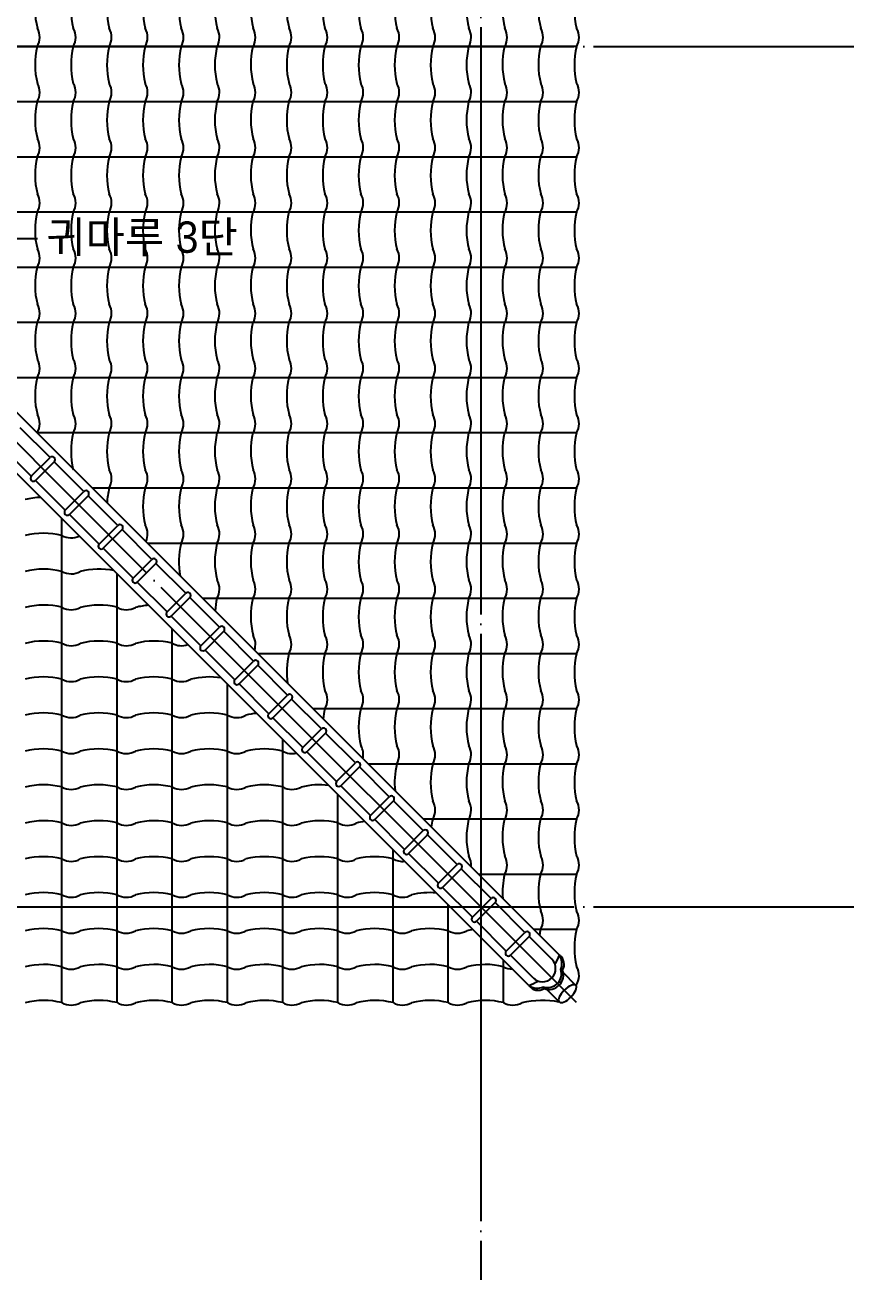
# Model space of a CAD drawing. Extents: x 383128 to 416768, y -129942 to -106182.
# Drawn here: x 408333 to 412565, y -124775 to -118365 of the extents above; entities that cross this region are included whole.
import ezdxf

# ---------------------------------------------------------------- set-up
doc = ezdxf.new("R2010")
doc.units = 0
doc.header["$LTSCALE"] = 50
doc.header["$MEASUREMENT"] = 0
doc.linetypes.add('CEN', pattern=[62, 60, -1, 0, -1])
for name, color, linetype in [('CEN', 1, 'CEN'), ('DIM', 7, 'CONTINUOUS'), ('HAT', 5, 'CONTINUOUS'), ('WALLI', 4, 'CONTINUOUS'), ('WID', 4, 'CONTINUOUS')]:
    doc.layers.add(name, color=color, linetype=linetype)
doc.styles.add('현창', font='HYWULM_0.TTF')

msp = doc.modelspace()

# ---------------------------------------------------------------- linework, layer by layer
at = {"layer": 'CEN'}
for p, q in [((410659.96789, -112174.75505), (410659.96789, -124774.75505)), ((389534.96789, -118474.75505), (412564.96789, -118474.75505)), ((411148.52848, -123358.31564), (406264.96789, -118474.75505)), ((389534.96789, -122869.75505), (412564.96789, -122869.75505))]:
    msp.add_line(p, q, dxfattribs=at)
at = {"layer": 'DIM'}
msp.add_line((408108.38452, -119455.43867), (408396.23941, -119455.43867), dxfattribs=at)
at = {"layer": 'HAT'}
for centre, radius, start, end in [((408777.73067, -118285.26895), 394.21657, 166.410087329, 193.967029354), ((408961.32915, -118285.26895), 394.21657, 166.410087329, 193.967029354), ((409144.92764, -118285.26895), 394.21657, 166.410087329, 193.967029354), ((409328.52612, -118285.26895), 394.21657, 166.410087329, 193.967029354), ((409512.12461, -118285.26895), 394.21657, 166.410087329, 193.967029354), ((409695.72309, -118285.26895), 394.21657, 166.410087329, 193.967029354), ((409879.32157, -118285.26895), 394.21657, 166.410087329, 193.967029354), ((410062.92006, -118285.26895), 394.21657, 166.410087329, 193.967029354), ((410246.51854, -118285.26895), 394.21657, 166.410087329, 193.967029354), ((410430.11703, -118285.26895), 394.21657, 166.410087329, 193.967029354), ((410613.71551, -118285.26895), 394.21657, 166.410087329, 193.967029354), ((410797.31399, -118285.26895), 394.21657, 166.410087329, 193.967029354), ((410980.91248, -118285.26895), 394.21657, 166.410087329, 193.967029354), ((411164.51096, -118285.26895), 394.21657, 166.410087329, 193.967029354), ((411348.10945, -118285.26895), 394.21657, 166.410087329, 193.967029354), ((408311.39674, -118427.04), 95.87176, 330.152272808, 29.097076715), ((408494.99522, -118427.04), 95.87176, 330.152272808, 29.097076715), ((408678.59371, -118427.04), 95.87176, 330.152272808, 29.097076715), ((408862.19219, -118427.04), 95.87176, 330.152272808, 29.097076715), ((409045.79068, -118427.04), 95.87176, 330.152272808, 29.097076715), ((409229.38916, -118427.04), 95.87176, 330.152272808, 29.097076715), ((409412.98764, -118427.04), 95.87176, 330.152272808, 29.097076715), ((409596.58613, -118427.04), 95.87176, 330.152272808, 29.097076715), ((409780.18461, -118427.04), 95.87176, 330.152272808, 29.097076715), ((409963.7831, -118427.04), 95.87176, 330.152272808, 29.097076715), ((410147.38158, -118427.04), 95.87176, 330.152272808, 29.097076715), ((410330.98006, -118427.04), 95.87176, 330.152272808, 29.097076715), ((410514.57855, -118427.04), 95.87176, 330.152272808, 29.097076715), ((410698.17703, -118427.04), 95.87176, 330.152272808, 29.097076715), ((410881.77552, -118427.04), 95.87176, 330.152272808, 29.097076715), ((408777.73067, -118567.38451), 394.21657, 166.410087329, 193.967029354), ((408961.32915, -118567.38451), 394.21657, 166.410087329, 193.967029354), ((409144.92764, -118567.38451), 394.21657, 166.410087329, 193.967029354), ((409328.52612, -118567.38451), 394.21657, 166.410087329, 193.967029354), ((409512.12461, -118567.38451), 394.21657, 166.410087329, 193.967029354), ((409695.72309, -118567.38451), 394.21657, 166.410087329, 193.967029354), ((409879.32157, -118567.38451), 394.21657, 166.410087329, 193.967029354), ((410062.92006, -118567.38451), 394.21657, 166.410087329, 193.967029354), ((410246.51854, -118567.38451), 394.21657, 166.410087329, 193.967029354), ((410430.11703, -118567.38451), 394.21657, 166.410087329, 193.967029354), ((410613.71551, -118567.38451), 394.21657, 166.410087329, 193.967029354), ((410797.31399, -118567.38451), 394.21657, 166.410087329, 193.967029354), ((410980.91248, -118567.38451), 394.21657, 166.410087329, 193.967029354), ((411164.51096, -118567.38451), 394.21657, 166.410087329, 193.967029354), ((411348.10945, -118567.38451), 394.21657, 166.410087329, 193.967029354), ((408311.39674, -118709.15556), 95.87176, 330.152272808, 29.097076715), ((408494.99522, -118709.15556), 95.87176, 330.152272808, 29.097076715), ((408678.59371, -118709.15556), 95.87176, 330.152272808, 29.097076715), ((408862.19219, -118709.15556), 95.87176, 330.152272808, 29.097076715), ((409045.79068, -118709.15556), 95.87176, 330.152272808, 29.097076715), ((409229.38916, -118709.15556), 95.87176, 330.152272808, 29.097076715), ((409412.98764, -118709.15556), 95.87176, 330.152272808, 29.097076715), ((409596.58613, -118709.15556), 95.87176, 330.152272808, 29.097076715), ((409780.18461, -118709.15556), 95.87176, 330.152272808, 29.097076715), ((409963.7831, -118709.15556), 95.87176, 330.152272808, 29.097076715), ((410147.38158, -118709.15556), 95.87176, 330.152272808, 29.097076715), ((410330.98006, -118709.15556), 95.87176, 330.152272808, 29.097076715), ((410514.57855, -118709.15556), 95.87176, 330.152272808, 29.097076715), ((410698.17703, -118709.15556), 95.87176, 330.152272808, 29.097076715), ((410881.77552, -118709.15556), 95.87176, 330.152272808, 29.097076715), ((408777.73067, -118849.50007), 394.21657, 166.410087329, 193.967029354), ((408961.32915, -118849.50007), 394.21657, 166.410087329, 193.967029354), ((409144.92764, -118849.50007), 394.21657, 166.410087329, 193.967029354), ((409328.52612, -118849.50007), 394.21657, 166.410087329, 193.967029354), ((409512.12461, -118849.50007), 394.21657, 166.410087329, 193.967029354), ((409695.72309, -118849.50007), 394.21657, 166.410087329, 193.967029354), ((409879.32157, -118849.50007), 394.21657, 166.410087329, 193.967029354), ((410062.92006, -118849.50007), 394.21657, 166.410087329, 193.967029354), ((410246.51854, -118849.50007), 394.21657, 166.410087329, 193.967029354), ((410430.11703, -118849.50007), 394.21657, 166.410087329, 193.967029354), ((410613.71551, -118849.50007), 394.21657, 166.410087329, 193.967029354), ((410797.31399, -118849.50007), 394.21657, 166.410087329, 193.967029354), ((410980.91248, -118849.50007), 394.21657, 166.410087329, 193.967029354), ((411164.51096, -118849.50007), 394.21657, 166.410087329, 193.967029354), ((411348.10945, -118849.50007), 394.21657, 166.410087329, 193.967029354), ((408311.80455, -118991.16646), 95.46458, 330.086438677, 29.161218628), ((408495.40304, -118991.16646), 95.46458, 330.086438677, 29.161218628), ((408679.00152, -118991.16646), 95.46458, 330.086438677, 29.161218628), ((408862.6, -118991.16646), 95.46458, 330.086438677, 29.161218628), ((409046.19849, -118991.16646), 95.46458, 330.086438677, 29.161218628), ((409229.79697, -118991.16646), 95.46458, 330.086438677, 29.161218628), ((409413.39546, -118991.16646), 95.46458, 330.086438677, 29.161218628), ((409596.99394, -118991.16646), 95.46458, 330.086438677, 29.161218628), ((409780.59242, -118991.16646), 95.46458, 330.086438677, 29.161218628), ((409964.19091, -118991.16646), 95.46458, 330.086438677, 29.161218628), ((410147.78939, -118991.16646), 95.46458, 330.086438677, 29.161218628), ((410331.38788, -118991.16646), 95.46458, 330.086438677, 29.161218628), ((410514.98636, -118991.16646), 95.46458, 330.086438677, 29.161218628), ((410698.58485, -118991.16646), 95.46458, 330.086438677, 29.161218628), ((410882.18333, -118991.16646), 95.46458, 330.086438677, 29.161218628), ((408777.73067, -119131.40343), 394.21657, 166.410087329, 193.967029354), ((408961.32915, -119131.40343), 394.21657, 166.410087329, 193.967029354), ((409144.92764, -119131.40343), 394.21657, 166.410087329, 193.967029354), ((409328.52612, -119131.40343), 394.21657, 166.410087329, 193.967029354), ((409512.12461, -119131.40343), 394.21657, 166.410087329, 193.967029354), ((409695.72309, -119131.40343), 394.21657, 166.410087329, 193.967029354), ((409879.32157, -119131.40343), 394.21657, 166.410087329, 193.967029354), ((410062.92006, -119131.40343), 394.21657, 166.410087329, 193.967029354), ((410246.51854, -119131.40343), 394.21657, 166.410087329, 193.967029354), ((410430.11703, -119131.40343), 394.21657, 166.410087329, 193.967029354), ((410613.71551, -119131.40343), 394.21657, 166.410087329, 193.967029354), ((410797.31399, -119131.40343), 394.21657, 166.410087329, 193.967029354), ((410980.91248, -119131.40343), 394.21657, 166.410087329, 193.967029354), ((411164.51096, -119131.40343), 394.21657, 166.410087329, 193.967029354), ((411348.10945, -119131.40343), 394.21657, 166.410087329, 193.967029354), ((408311.80455, -119273.06982), 95.46458, 330.086438677, 29.161218628), ((408495.40304, -119273.06982), 95.46458, 330.086438677, 29.161218628), ((408679.00152, -119273.06982), 95.46458, 330.086438677, 29.161218628), ((408862.6, -119273.06982), 95.46458, 330.086438677, 29.161218628), ((409046.19849, -119273.06982), 95.46458, 330.086438677, 29.161218628), ((409229.79697, -119273.06982), 95.46458, 330.086438677, 29.161218628), ((409413.39546, -119273.06982), 95.46458, 330.086438677, 29.161218628), ((409596.99394, -119273.06982), 95.46458, 330.086438677, 29.161218628), ((409780.59242, -119273.06982), 95.46458, 330.086438677, 29.161218628), ((409964.19091, -119273.06982), 95.46458, 330.086438677, 29.161218628), ((410147.78939, -119273.06982), 95.46458, 330.086438677, 29.161218628), ((410331.38788, -119273.06982), 95.46458, 330.086438677, 29.161218628), ((410514.98636, -119273.06982), 95.46458, 330.086438677, 29.161218628), ((410698.58485, -119273.06982), 95.46458, 330.086438677, 29.161218628), ((410882.18333, -119273.06982), 95.46458, 330.086438677, 29.161218628), ((408777.73067, -119413.30679), 394.21657, 166.410087329, 193.967029354), ((408961.32915, -119413.30679), 394.21657, 166.410087329, 193.967029354), ((409144.92764, -119413.30679), 394.21657, 166.410087329, 193.967029354), ((409328.52612, -119413.30679), 394.21657, 166.410087329, 193.967029354), ((409512.12461, -119413.30679), 394.21657, 166.410087329, 193.967029354), ((409695.72309, -119413.30679), 394.21657, 166.410087329, 193.967029354), ((409879.32157, -119413.30679), 394.21657, 166.410087329, 193.967029354), ((410062.92006, -119413.30679), 394.21657, 166.410087329, 193.967029354), ((410246.51854, -119413.30679), 394.21657, 166.410087329, 193.967029354), ((410430.11703, -119413.30679), 394.21657, 166.410087329, 193.967029354), ((410613.71551, -119413.30679), 394.21657, 166.410087329, 193.967029354), ((410797.31399, -119413.30679), 394.21657, 166.410087329, 193.967029354), ((410980.91248, -119413.30679), 394.21657, 166.410087329, 193.967029354), ((411164.51096, -119413.30679), 394.21657, 166.410087329, 193.967029354), ((411348.10945, -119413.30679), 394.21657, 166.410087329, 193.967029354), ((408311.80455, -119554.97318), 95.46458, 330.086438677, 29.161218628), ((408495.40304, -119554.97318), 95.46458, 330.086438677, 29.161218628), ((408679.00152, -119554.97318), 95.46458, 330.086438677, 29.161218628), ((408862.6, -119554.97318), 95.46458, 330.086438677, 29.161218628), ((409046.19849, -119554.97318), 95.46458, 330.086438677, 29.161218628), ((409229.79697, -119554.97318), 95.46458, 330.086438677, 29.161218628), ((409413.39546, -119554.97318), 95.46458, 330.086438677, 29.161218628), ((409596.99394, -119554.97318), 95.46458, 330.086438677, 29.161218628), ((409780.59242, -119554.97318), 95.46458, 330.086438677, 29.161218628), ((409964.19091, -119554.97318), 95.46458, 330.086438677, 29.161218628), ((410147.78939, -119554.97318), 95.46458, 330.086438677, 29.161218628), ((410331.38788, -119554.97318), 95.46458, 330.086438677, 29.161218628), ((410514.98636, -119554.97318), 95.46458, 330.086438677, 29.161218628), ((410698.58485, -119554.97318), 95.46458, 330.086438677, 29.161218628), ((410882.18333, -119554.97318), 95.46458, 330.086438677, 29.161218628), ((408777.73067, -119695.21015), 394.21657, 166.410087329, 193.967029354), ((408961.32915, -119695.21015), 394.21657, 166.410087329, 193.967029354), ((409144.92764, -119695.21015), 394.21657, 166.410087329, 193.967029354), ((409328.52612, -119695.21015), 394.21657, 166.410087329, 193.967029354), ((409512.12461, -119695.21015), 394.21657, 166.410087329, 193.967029354), ((409695.72309, -119695.21015), 394.21657, 166.410087329, 193.967029354), ((409879.32157, -119695.21015), 394.21657, 166.410087329, 193.967029354), ((410062.92006, -119695.21015), 394.21657, 166.410087329, 193.967029354), ((410246.51854, -119695.21015), 394.21657, 166.410087329, 193.967029354), ((410430.11703, -119695.21015), 394.21657, 166.410087329, 193.967029354), ((410613.71551, -119695.21015), 394.21657, 166.410087329, 193.967029354), ((410797.31399, -119695.21015), 394.21657, 166.410087329, 193.967029354), ((410980.91248, -119695.21015), 394.21657, 166.410087329, 193.967029354), ((411164.51096, -119695.21015), 394.21657, 166.410087329, 193.967029354), ((411348.10945, -119695.21015), 394.21657, 166.410087329, 193.967029354), ((408311.80455, -119836.87655), 95.46458, 330.086438677, 29.161218628), ((408495.40304, -119836.87655), 95.46458, 330.086438677, 29.161218628), ((408679.00152, -119836.87655), 95.46458, 330.086438677, 29.161218628), ((408862.6, -119836.87655), 95.46458, 330.086438677, 29.161218628), ((409046.19849, -119836.87655), 95.46458, 330.086438677, 29.161218628), ((409229.79697, -119836.87655), 95.46458, 330.086438677, 29.161218628), ((409413.39546, -119836.87655), 95.46458, 330.086438677, 29.161218628), ((409596.99394, -119836.87655), 95.46458, 330.086438677, 29.161218628), ((409780.59242, -119836.87655), 95.46458, 330.086438677, 29.161218628), ((409964.19091, -119836.87655), 95.46458, 330.086438677, 29.161218628), ((410147.78939, -119836.87655), 95.46458, 330.086438677, 29.161218628), ((410331.38788, -119836.87655), 95.46458, 330.086438677, 29.161218628), ((410514.98636, -119836.87655), 95.46458, 330.086438677, 29.161218628), ((410698.58485, -119836.87655), 95.46458, 330.086438677, 29.161218628), ((410882.18333, -119836.87655), 95.46458, 330.086438677, 29.161218628), ((408777.73067, -119977.11351), 394.21657, 166.410087329, 193.967029354), ((408961.32915, -119977.11351), 394.21657, 166.410087329, 193.967029354), ((409144.92764, -119977.11351), 394.21657, 166.410087329, 193.967029354), ((409328.52612, -119977.11351), 394.21657, 166.410087329, 193.967029354), ((409512.12461, -119977.11351), 394.21657, 166.410087329, 193.967029354), ((409695.72309, -119977.11351), 394.21657, 166.410087329, 193.967029354), ((409879.32157, -119977.11351), 394.21657, 166.410087329, 193.967029354), ((410062.92006, -119977.11351), 394.21657, 166.410087329, 193.967029354), ((410246.51854, -119977.11351), 394.21657, 166.410087329, 193.967029354), ((410430.11703, -119977.11351), 394.21657, 166.410087329, 193.967029354), ((410613.71551, -119977.11351), 394.21657, 166.410087329, 193.967029354), ((410797.31399, -119977.11351), 394.21657, 166.410087329, 193.967029354), ((410980.91248, -119977.11351), 394.21657, 166.410087329, 193.967029354), ((411164.51096, -119977.11351), 394.21657, 166.410087329, 193.967029354), ((411348.10945, -119977.11351), 394.21657, 166.410087329, 193.967029354), ((408311.80455, -120118.77991), 95.46458, 330.086438677, 29.161218628), ((408495.40304, -120118.77991), 95.46458, 330.086438677, 29.161218628), ((408679.00152, -120118.77991), 95.46458, 330.086438677, 29.161218628), ((408862.6, -120118.77991), 95.46458, 330.086438677, 29.161218628), ((409046.19849, -120118.77991), 95.46458, 330.086438677, 29.161218628), ((409229.79697, -120118.77991), 95.46458, 330.086438677, 29.161218628), ((409413.39546, -120118.77991), 95.46458, 330.086438677, 29.161218628), ((409596.99394, -120118.77991), 95.46458, 330.086438677, 29.161218628), ((409780.59242, -120118.77991), 95.46458, 330.086438677, 29.161218628), ((409964.19091, -120118.77991), 95.46458, 330.086438677, 29.161218628), ((410147.78939, -120118.77991), 95.46458, 330.086438677, 29.161218628), ((410331.38788, -120118.77991), 95.46458, 330.086438677, 29.161218628), ((410514.98636, -120118.77991), 95.46458, 330.086438677, 29.161218628), ((410698.58485, -120118.77991), 95.46458, 330.086438677, 29.161218628), ((410882.18333, -120118.77991), 95.46458, 330.086438677, 29.161218628), ((408777.73067, -120259.01687), 394.21657, 166.410087329, 193.967029354), ((408961.32915, -120259.01687), 394.21657, 166.410087329, 193.967029354), ((409144.92764, -120259.01687), 394.21657, 166.410087329, 193.967029354), ((409328.52612, -120259.01687), 394.21657, 166.410087329, 193.967029354), ((409512.12461, -120259.01687), 394.21657, 166.410087329, 193.967029354), ((409695.72309, -120259.01687), 394.21657, 166.410087329, 193.967029354), ((409879.32157, -120259.01687), 394.21657, 166.410087329, 193.967029354), ((410062.92006, -120259.01687), 394.21657, 166.410087329, 193.967029354), ((410246.51854, -120259.01687), 394.21657, 166.410087329, 193.967029354), ((410430.11703, -120259.01687), 394.21657, 166.410087329, 193.967029354), ((410613.71551, -120259.01687), 394.21657, 166.410087329, 193.967029354), ((410797.31399, -120259.01687), 394.21657, 166.410087329, 193.967029354), ((410980.91248, -120259.01687), 394.21657, 166.410087329, 193.967029354), ((411164.51096, -120259.01687), 394.21657, 166.410087329, 193.967029354), ((411348.10945, -120259.01687), 394.21657, 166.410087329, 193.967029354), ((408311.80455, -120400.68327), 95.46458, 330.086438677, 29.161218628), ((408495.40304, -120400.68327), 95.46458, 330.086438677, 29.161218628), ((408679.00152, -120400.68327), 95.46458, 330.086438677, 29.161218628), ((408862.6, -120400.68327), 95.46458, 330.086438677, 29.161218628), ((409046.19849, -120400.68327), 95.46458, 330.086438677, 29.161218628), ((409229.79697, -120400.68327), 95.46458, 330.086438677, 29.161218628), ((409413.39546, -120400.68327), 95.46458, 330.086438677, 29.161218628), ((409596.99394, -120400.68327), 95.46458, 330.086438677, 29.161218628), ((409780.59242, -120400.68327), 95.46458, 330.086438677, 29.161218628), ((409964.19091, -120400.68327), 95.46458, 330.086438677, 29.161218628), ((410147.78939, -120400.68327), 95.46458, 330.086438677, 29.161218628), ((410331.38788, -120400.68327), 95.46458, 330.086438677, 29.161218628), ((410514.98636, -120400.68327), 95.46458, 330.086438677, 29.161218628), ((410698.58485, -120400.68327), 95.46458, 330.086438677, 29.161218628), ((410882.18333, -120400.68327), 95.46458, 330.086438677, 29.161218628), ((408961.32915, -120540.92024), 394.21657, 166.410087329, 193.967029354), ((409144.92764, -120540.92024), 394.21657, 166.410087329, 193.967029354), ((409328.52612, -120540.92024), 394.21657, 166.410087329, 193.967029354), ((409512.12461, -120540.92024), 394.21657, 166.410087329, 193.967029354), ((409695.72309, -120540.92024), 394.21657, 166.410087329, 193.967029354), ((409879.32157, -120540.92024), 394.21657, 166.410087329, 193.967029354), ((410062.92006, -120540.92024), 394.21657, 166.410087329, 193.967029354), ((410246.51854, -120540.92024), 394.21657, 166.410087329, 193.967029354), ((410430.11703, -120540.92024), 394.21657, 166.410087329, 193.967029354), ((410613.71551, -120540.92024), 394.21657, 166.410087329, 193.967029354), ((410797.31399, -120540.92024), 394.21657, 166.410087329, 193.967029354), ((410980.91248, -120540.92024), 394.21657, 166.410087329, 193.967029354), ((411164.51096, -120540.92024), 394.21657, 166.410087329, 193.967029354), ((411348.10945, -120540.92024), 394.21657, 166.410087329, 193.967029354), ((408679.00152, -120682.58663), 95.46458, 330.086438677, 29.161218628), ((408862.6, -120682.58663), 95.46458, 330.086438677, 29.161218628), ((409046.19849, -120682.58663), 95.46458, 330.086438677, 29.161218628), ((409229.79697, -120682.58663), 95.46458, 330.086438677, 29.161218628), ((409413.39546, -120682.58663), 95.46458, 330.086438677, 29.161218628), ((409596.99394, -120682.58663), 95.46458, 330.086438677, 29.161218628), ((409780.59242, -120682.58663), 95.46458, 330.086438677, 29.161218628), ((409964.19091, -120682.58663), 95.46458, 330.086438677, 29.161218628), ((410147.78939, -120682.58663), 95.46458, 330.086438677, 29.161218628), ((410331.38788, -120682.58663), 95.46458, 330.086438677, 29.161218628), ((410514.98636, -120682.58663), 95.46458, 330.086438677, 29.161218628), ((410698.58485, -120682.58663), 95.46458, 330.086438677, 29.161218628), ((410882.18333, -120682.58663), 95.46458, 330.086438677, 29.161218628), ((409144.92764, -120822.8236), 394.21657, 166.410087329, 177.45566457), ((409328.52612, -120822.8236), 394.21657, 166.410087329, 193.967029354), ((409512.12461, -120822.8236), 394.21657, 166.410087329, 193.967029354), ((409695.72309, -120822.8236), 394.21657, 166.410087329, 193.967029354), ((409879.32157, -120822.8236), 394.21657, 166.410087329, 193.967029354), ((410062.92006, -120822.8236), 394.21657, 166.410087329, 193.967029354), ((410246.51854, -120822.8236), 394.21657, 166.410087329, 193.967029354), ((410430.11703, -120822.8236), 394.21657, 166.410087329, 193.967029354), ((410613.71551, -120822.8236), 394.21657, 166.410087329, 193.967029354), ((410797.31399, -120822.8236), 394.21657, 166.410087329, 193.967029354), ((410980.91248, -120822.8236), 394.21657, 166.410087329, 193.967029354), ((411164.51096, -120822.8236), 394.21657, 166.410087329, 193.967029354), ((411348.10945, -120822.8236), 394.21657, 166.410087329, 193.967029354), ((408427.77752, -121171.11631), 394.21657, 92.312616954, 103.967029352), ((408862.6, -120964.48999), 95.46458, 335.67488357, 29.161218628), ((409046.19849, -120964.48999), 95.46458, 330.086438677, 29.161218628), ((409229.79697, -120964.48999), 95.46458, 330.086438677, 29.161218628), ((409413.39546, -120964.48999), 95.46458, 330.086438677, 29.161218628), ((409596.99394, -120964.48999), 95.46458, 330.086438677, 29.161218628), ((409780.59242, -120964.48999), 95.46458, 330.086438677, 29.161218628), ((409964.19091, -120964.48999), 95.46458, 330.086438677, 29.161218628), ((410147.78939, -120964.48999), 95.46458, 330.086438677, 29.161218628), ((410331.38788, -120964.48999), 95.46458, 330.086438677, 29.161218628), ((410514.98636, -120964.48999), 95.46458, 330.086438677, 29.161218628), ((410698.58485, -120964.48999), 95.46458, 330.086438677, 29.161218628), ((410882.18333, -120964.48999), 95.46458, 330.086438677, 29.161218628), ((408427.77752, -121354.7148), 394.21657, 76.410087326, 103.967029352), ((408568.01449, -120888.78868), 95.46458, 240.086438679, 295.720411979), ((409512.12461, -121104.72696), 394.21657, 166.410087329, 190.894933321), ((409695.72309, -121104.72696), 394.21657, 166.410087329, 193.967029354), ((409879.32157, -121104.72696), 394.21657, 166.410087329, 193.967029354), ((410062.92006, -121104.72696), 394.21657, 166.410087329, 193.967029354), ((410246.51854, -121104.72696), 394.21657, 166.410087329, 193.967029354), ((410430.11703, -121104.72696), 394.21657, 166.410087329, 193.967029354), ((410613.71551, -121104.72696), 394.21657, 166.410087329, 193.967029354), ((410797.31399, -121104.72696), 394.21657, 166.410087329, 193.967029354), ((410980.91248, -121104.72696), 394.21657, 166.410087329, 193.967029354), ((411164.51096, -121104.72696), 394.21657, 166.410087329, 193.967029354), ((411348.10945, -121104.72696), 394.21657, 166.410087329, 193.967029354), ((408427.77752, -121538.31328), 394.21657, 76.410087326, 103.967029352), ((408709.68088, -121538.31328), 394.21657, 78.799525836, 103.967029352), ((408568.01449, -121072.38717), 95.46458, 240.086438679, 299.161218631), ((409229.79697, -121246.39335), 95.46458, 330.086438677, 29.161218628), ((409413.39546, -121246.39335), 95.46458, 330.086438677, 29.161218628), ((409596.99394, -121246.39335), 95.46458, 330.086438677, 29.161218628), ((409780.59242, -121246.39335), 95.46458, 330.086438677, 29.161218628), ((409964.19091, -121246.39335), 95.46458, 330.086438677, 29.161218628), ((410147.78939, -121246.39335), 95.46458, 330.086438677, 29.161218628), ((410331.38788, -121246.39335), 95.46458, 330.086438677, 29.161218628), ((410514.98636, -121246.39335), 95.46458, 330.086438677, 29.161218628), ((410698.58485, -121246.39335), 95.46458, 330.086438677, 29.161218628), ((410882.18333, -121246.39335), 95.46458, 330.086438677, 29.161218628), ((408427.77752, -121721.91177), 394.21657, 76.410087326, 103.967029352), ((408568.01449, -121255.98565), 95.46458, 240.086438679, 299.161218631), ((408709.68088, -121721.91177), 394.21657, 76.410087326, 103.967029352), ((408849.91785, -121255.98565), 95.46458, 240.086438679, 299.161218631), ((408991.58424, -121721.91177), 394.21657, 94.106164595, 103.967029352), ((409695.72309, -121386.63032), 394.21657, 166.410087329, 175.668474885), ((409879.32157, -121386.63032), 394.21657, 166.410087329, 193.967029354), ((410062.92006, -121386.63032), 394.21657, 166.410087329, 193.967029354), ((410246.51854, -121386.63032), 394.21657, 166.410087329, 193.967029354), ((410430.11703, -121386.63032), 394.21657, 166.410087329, 193.967029354), ((410613.71551, -121386.63032), 394.21657, 166.410087329, 193.967029354), ((410797.31399, -121386.63032), 394.21657, 166.410087329, 193.967029354), ((410980.91248, -121386.63032), 394.21657, 166.410087329, 193.967029354), ((411164.51096, -121386.63032), 394.21657, 166.410087329, 193.967029354), ((411348.10945, -121386.63032), 394.21657, 166.410087329, 193.967029354), ((408427.77752, -121905.51025), 394.21657, 76.410087326, 103.967029352), ((408568.01449, -121439.58413), 95.46458, 240.086438679, 299.161218631), ((408709.68088, -121905.51025), 394.21657, 76.410087326, 103.967029352), ((408849.91785, -121439.58413), 95.46458, 240.086438679, 299.161218631), ((408991.58424, -121905.51025), 394.21657, 76.410087326, 103.967029352), ((409131.82121, -121439.58413), 95.46458, 240.086438679, 289.751015521), ((409413.39546, -121528.29672), 95.46458, 341.707716782, 29.161218628), ((409596.99394, -121528.29672), 95.46458, 330.086438677, 29.161218628), ((409780.59242, -121528.29672), 95.46458, 330.086438677, 29.161218628), ((409964.19091, -121528.29672), 95.46458, 330.086438677, 29.161218628), ((410147.78939, -121528.29672), 95.46458, 330.086438677, 29.161218628), ((410331.38788, -121528.29672), 95.46458, 330.086438677, 29.161218628), ((410514.98636, -121528.29672), 95.46458, 330.086438677, 29.161218628), ((410698.58485, -121528.29672), 95.46458, 330.086438677, 29.161218628), ((410882.18333, -121528.29672), 95.46458, 330.086438677, 29.161218628), ((410062.92006, -121668.53368), 394.21657, 166.410087329, 188.578630971), ((410246.51854, -121668.53368), 394.21657, 166.410087329, 193.967029354), ((410430.11703, -121668.53368), 394.21657, 166.410087329, 193.967029354), ((410613.71551, -121668.53368), 394.21657, 166.410087329, 193.967029354), ((410797.31399, -121668.53368), 394.21657, 166.410087329, 193.967029354), ((410980.91248, -121668.53368), 394.21657, 166.410087329, 193.967029354), ((411164.51096, -121668.53368), 394.21657, 166.410087329, 193.967029354), ((411348.10945, -121668.53368), 394.21657, 166.410087329, 193.967029354), ((408427.77752, -122089.10874), 394.21657, 76.410087326, 103.967029352), ((408568.01449, -121623.18262), 95.46458, 240.086438679, 299.161218631), ((408709.68088, -122089.10874), 394.21657, 76.410087326, 103.967029352), ((408849.91785, -121623.18262), 95.46458, 240.086438679, 299.161218631), ((408991.58424, -122089.10874), 394.21657, 76.410087326, 103.967029352), ((409131.82121, -121623.18262), 95.46458, 240.086438679, 299.161218631), ((409273.48761, -122089.10874), 394.21657, 81.132966789, 103.967029352), ((409780.59242, -121810.20008), 95.46458, 330.086438677, 29.161218628), ((409964.19091, -121810.20008), 95.46458, 330.086438677, 29.161218628), ((410147.78939, -121810.20008), 95.46458, 330.086438677, 29.161218628), ((410331.38788, -121810.20008), 95.46458, 330.086438677, 29.161218628), ((410514.98636, -121810.20008), 95.46458, 330.086438677, 29.161218628), ((410698.58485, -121810.20008), 95.46458, 330.086438677, 29.161218628), ((410882.18333, -121810.20008), 95.46458, 330.086438677, 29.161218628), ((408427.77752, -122272.70722), 394.21657, 76.410087326, 103.967029352), ((408568.01449, -121806.7811), 95.46458, 240.086438679, 299.161218631), ((408709.68088, -122272.70722), 394.21657, 76.410087326, 103.967029352), ((408849.91785, -121806.7811), 95.46458, 240.086438679, 299.161218631), ((408991.58424, -122272.70722), 394.21657, 76.410087326, 103.967029352), ((409131.82121, -121806.7811), 95.46458, 240.086438679, 299.161218631), ((409273.48761, -122272.70722), 394.21657, 76.410087326, 103.967029352), ((409413.72457, -121806.7811), 95.46458, 240.086438679, 299.161218631), ((409555.39097, -122272.70722), 394.21657, 95.852337885, 103.967029352), ((410246.51854, -121950.43705), 394.21657, 166.410087329, 173.927965286), ((410430.11703, -121950.43705), 394.21657, 166.410087329, 193.967029354), ((410613.71551, -121950.43705), 394.21657, 166.410087329, 193.967029354), ((410797.31399, -121950.43705), 394.21657, 166.410087329, 193.967029354), ((410980.91248, -121950.43705), 394.21657, 166.410087329, 193.967029354), ((411164.51096, -121950.43705), 394.21657, 166.410087329, 193.967029354), ((411348.10945, -121950.43705), 394.21657, 166.410087329, 193.967029354), ((409964.19091, -122092.10344), 95.46458, 348.080299524, 29.161218628), ((410147.78939, -122092.10344), 95.46458, 330.086438677, 29.161218628), ((410331.38788, -122092.10344), 95.46458, 330.086438677, 29.161218628), ((410514.98636, -122092.10344), 95.46458, 330.086438677, 29.161218628), ((410698.58485, -122092.10344), 95.46458, 330.086438677, 29.161218628), ((410882.18333, -122092.10344), 95.46458, 330.086438677, 29.161218628), ((408427.77752, -122456.3057), 394.21657, 76.410087326, 103.967029352), ((408568.01449, -121990.37959), 95.46458, 240.086438679, 299.161218631), ((408709.68088, -122456.3057), 394.21657, 76.410087326, 103.967029352), ((408849.91785, -121990.37959), 95.46458, 240.086438679, 299.161218631), ((408991.58424, -122456.3057), 394.21657, 76.410087326, 103.967029352), ((409131.82121, -121990.37959), 95.46458, 240.086438679, 299.161218631), ((409273.48761, -122456.3057), 394.21657, 76.410087326, 103.967029352), ((409413.72457, -121990.37959), 95.46458, 240.086438679, 299.161218631), ((409555.39097, -122456.3057), 394.21657, 76.410087326, 103.967029352), ((409695.62794, -121990.37959), 95.46458, 240.086438679, 283.471186622), ((410613.71551, -122232.34041), 394.21657, 166.410087329, 186.382885859), ((410797.31399, -122232.34041), 394.21657, 166.410087329, 193.967029354), ((410980.91248, -122232.34041), 394.21657, 166.410087329, 193.967029354), ((411164.51096, -122232.34041), 394.21657, 166.410087329, 193.967029354), ((411348.10945, -122232.34041), 394.21657, 166.410087329, 193.967029354), ((408427.77752, -122639.90419), 394.21657, 76.410087326, 103.967029352), ((408568.01449, -122173.97807), 95.46458, 240.086438679, 299.161218631), ((408709.68088, -122639.90419), 394.21657, 76.410087326, 103.967029352), ((408849.91785, -122173.97807), 95.46458, 240.086438679, 299.161218631), ((408991.58424, -122639.90419), 394.21657, 76.410087326, 103.967029352), ((409131.82121, -122173.97807), 95.46458, 240.086438679, 299.161218631), ((409273.48761, -122639.90419), 394.21657, 76.410087326, 103.967029352), ((409413.72457, -122173.97807), 95.46458, 240.086438679, 299.161218631), ((409555.39097, -122639.90419), 394.21657, 76.410087326, 103.967029352), ((409695.62794, -122173.97807), 95.46458, 240.086438679, 299.161218631), ((409837.29433, -122639.90419), 394.21657, 83.342871225, 103.967029352), ((410331.38788, -122374.0068), 95.46458, 330.086438677, 29.161218628), ((410514.98636, -122374.0068), 95.46458, 330.086438677, 29.161218628), ((410698.58485, -122374.0068), 95.46458, 330.086438677, 29.161218628), ((410882.18333, -122374.0068), 95.46458, 330.086438677, 29.161218628), ((408427.77752, -122823.50267), 394.21657, 76.410087326, 103.967029352), ((408709.68088, -122823.50267), 394.21657, 76.410087326, 103.967029352), ((408991.58424, -122823.50267), 394.21657, 76.410087326, 103.967029352), ((409273.48761, -122823.50267), 394.21657, 76.410087326, 103.967029352), ((409555.39097, -122823.50267), 394.21657, 76.410087326, 103.967029352), ((409837.29433, -122823.50267), 394.21657, 76.410087326, 103.967029352), ((410797.31399, -122514.24377), 394.21657, 166.410087329, 172.229165597), ((410980.91248, -122514.24377), 394.21657, 166.410087329, 193.967029354), ((411164.51096, -122514.24377), 394.21657, 166.410087329, 193.967029354), ((411348.10945, -122514.24377), 394.21657, 166.410087329, 193.967029354), ((408568.01449, -122357.57655), 95.46458, 240.086438679, 299.161218631), ((408849.91785, -122357.57655), 95.46458, 240.086438679, 299.161218631), ((409131.82121, -122357.57655), 95.46458, 240.086438679, 299.161218631), ((409413.72457, -122357.57655), 95.46458, 240.086438679, 299.161218631), ((409695.62794, -122357.57655), 95.46458, 240.086438679, 299.161218631), ((409977.5313, -122357.57655), 95.46458, 240.086438679, 299.161218631), ((410119.19769, -122823.50267), 394.21657, 97.556209965, 103.967029352), ((408427.77752, -123007.10116), 394.21657, 76.410087326, 103.967029352), ((408709.68088, -123007.10116), 394.21657, 76.410087326, 103.967029352), ((408991.58424, -123007.10116), 394.21657, 76.410087326, 103.967029352), ((409273.48761, -123007.10116), 394.21657, 76.410087326, 103.967029352), ((409555.39097, -123007.10116), 394.21657, 76.410087326, 103.967029352), ((409837.29433, -123007.10116), 394.21657, 76.410087326, 103.967029352), ((410119.19769, -123007.10116), 394.21657, 76.410087326, 103.967029352), ((410514.98636, -122655.91016), 95.46458, 354.9552018, 29.161218628), ((410698.58485, -122655.91016), 95.46458, 330.086438677, 29.161218628), ((410882.18333, -122655.91016), 95.46458, 330.086438677, 29.161218628), ((408568.01449, -122541.17504), 95.46458, 240.086438679, 299.161218631), ((408849.91785, -122541.17504), 95.46458, 240.086438679, 299.161218631), ((409131.82121, -122541.17504), 95.46458, 240.086438679, 299.161218631), ((409413.72457, -122541.17504), 95.46458, 240.086438679, 299.161218631), ((409695.62794, -122541.17504), 95.46458, 240.086438679, 299.161218631), ((409977.5313, -122541.17504), 95.46458, 240.086438679, 299.161218631), ((410259.43466, -122541.17504), 95.46458, 240.086438679, 276.734829961), ((411164.51096, -122796.14713), 394.21657, 166.410087329, 184.28782497), ((411348.10945, -122796.14713), 394.21657, 166.410087329, 193.967029354), ((408427.77752, -123190.69964), 394.21657, 76.410087326, 103.967029352), ((408568.01449, -122724.77352), 95.46458, 240.086438679, 299.161218631), ((408709.68088, -123190.69964), 394.21657, 76.410087326, 103.967029352), ((408849.91785, -122724.77352), 95.46458, 240.086438679, 299.161218631), ((408991.58424, -123190.69964), 394.21657, 76.410087326, 103.967029352), ((409131.82121, -122724.77352), 95.46458, 240.086438679, 299.161218631), ((409273.48761, -123190.69964), 394.21657, 76.410087326, 103.967029352), ((409413.72457, -122724.77352), 95.46458, 240.086438679, 299.161218631), ((409555.39097, -123190.69964), 394.21657, 76.410087326, 103.967029352), ((409695.62794, -122724.77352), 95.46458, 240.086438679, 299.161218631), ((409837.29433, -123190.69964), 394.21657, 76.410087326, 103.967029352), ((409977.5313, -122724.77352), 95.46458, 240.086438679, 299.161218631), ((410119.19769, -123190.69964), 394.21657, 76.410087326, 103.967029352), ((410259.43466, -122724.77352), 95.46458, 240.086438679, 299.161218631), ((410401.10105, -123190.69964), 394.21657, 85.449854764, 103.967029352), ((410882.18333, -122937.81353), 95.46458, 330.086438677, 29.161218628), ((408427.77752, -123374.29812), 394.21657, 76.410087326, 103.967029352), ((408568.01449, -122908.37201), 95.46458, 240.086438679, 299.161218631), ((408709.68088, -123374.29812), 394.21657, 76.410087326, 103.967029352), ((408849.91785, -122908.37201), 95.46458, 240.086438679, 299.161218631), ((408991.58424, -123374.29812), 394.21657, 76.410087326, 103.967029352), ((409131.82121, -122908.37201), 95.46458, 240.086438679, 299.161218631), ((409273.48761, -123374.29812), 394.21657, 76.410087326, 103.967029352), ((409413.72457, -122908.37201), 95.46458, 240.086438679, 299.161218631), ((409555.39097, -123374.29812), 394.21657, 76.410087326, 103.967029352), ((409695.62794, -122908.37201), 95.46458, 240.086438679, 299.161218631), ((409837.29433, -123374.29812), 394.21657, 76.410087326, 103.967029352), ((409977.5313, -122908.37201), 95.46458, 240.086438679, 299.161218631), ((410119.19769, -123374.29812), 394.21657, 76.410087326, 103.967029352), ((410259.43466, -122908.37201), 95.46458, 240.086438679, 299.161218631), ((410401.10105, -123374.29812), 394.21657, 76.410087326, 103.967029352), ((410541.33802, -122908.37201), 95.46458, 240.086438679, 299.161218631), ((410683.00442, -123374.29812), 394.21657, 99.222121615, 103.967029352), ((411348.10945, -123078.05049), 394.21657, 166.410087329, 170.567817323), ((408427.77752, -123557.89661), 394.21657, 76.410087326, 103.967029352), ((408568.01449, -123091.97049), 95.46458, 240.086438679, 299.161218631), ((408709.68088, -123557.89661), 394.21657, 76.410087326, 103.967029352), ((408849.91785, -123091.97049), 95.46458, 240.086438679, 299.161218631), ((408991.58424, -123557.89661), 394.21657, 76.410087326, 103.967029352), ((409131.82121, -123091.97049), 95.46458, 240.086438679, 299.161218631), ((409273.48761, -123557.89661), 394.21657, 76.410087326, 103.967029352), ((409413.72457, -123091.97049), 95.46458, 240.086438679, 299.161218631), ((409555.39097, -123557.89661), 394.21657, 76.410087326, 103.967029352), ((409695.62794, -123091.97049), 95.46458, 240.086438679, 299.161218631), ((409837.29433, -123557.89661), 394.21657, 76.410087326, 103.967029352), ((409977.5313, -123091.97049), 95.46458, 240.086438679, 299.161218631), ((410119.19769, -123557.89661), 394.21657, 76.410087326, 103.967029352), ((410259.43466, -123091.97049), 95.46458, 240.086438679, 299.161218631), ((410401.10105, -123557.89661), 394.21657, 76.410087326, 103.967029352), ((410541.33802, -123091.97049), 95.46458, 240.086438679, 299.161218631), ((410683.00442, -123557.89661), 394.21657, 76.410087326, 103.967029352), ((410823.24138, -123091.97049), 95.46458, 240.086438679, 269.301337765)]:
    msp.add_arc(centre, radius, start, end, dxfattribs=at)
at = {"layer": 'WALLI'}
for p, q in [((410905.43757, -123270.78822), (406219.4044, -118584.75505)), ((411061.00106, -123115.22473), (406530.53138, -118584.75505)), ((408459.87641, -120574.20416), (408307.84845, -120422.1762)), ((408364.417, -120669.66357), (408212.38904, -120517.63562)), ((408364.417, -120669.66357), (408459.87641, -120574.20416)), ((408385.6302, -120690.87678), (408481.08962, -120595.41736)), ((408633.11757, -120747.44532), (408481.08962, -120595.41736)), ((408537.65816, -120842.90474), (408385.6302, -120690.87678)), ((408537.65816, -120842.90474), (408633.11757, -120747.44532)), ((408558.87136, -120864.11794), (408654.33078, -120768.65852)), ((408806.35874, -120920.68648), (408654.33078, -120768.65852)), ((408710.89932, -121016.1459), (408558.87136, -120864.11794)), ((408710.89932, -121016.1459), (408806.35874, -120920.68648)), ((408732.11252, -121037.3591), (408827.57194, -120941.89969)), ((408979.5999, -121093.92764), (408827.57194, -120941.89969)), ((408884.14048, -121189.38706), (408732.11252, -121037.3591)), ((408884.14048, -121189.38706), (408979.5999, -121093.92764)), ((408905.35368, -121210.60026), (409000.8131, -121115.14085)), ((409152.84106, -121267.1688), (409000.8131, -121115.14085)), ((409057.38164, -121362.62822), (408905.35368, -121210.60026)), ((409057.38164, -121362.62822), (409152.84106, -121267.1688)), ((409078.59485, -121383.84142), (409174.05426, -121288.38201)), ((409326.08222, -121440.40997), (409174.05426, -121288.38201)), ((409230.6228, -121535.86938), (409078.59485, -121383.84142)), ((409230.6228, -121535.86938), (409326.08222, -121440.40997)), ((409251.83601, -121557.08258), (409347.29542, -121461.62317)), ((409499.32338, -121613.65113), (409347.29542, -121461.62317)), ((409403.86397, -121709.11054), (409251.83601, -121557.08258)), ((409403.86397, -121709.11054), (409499.32338, -121613.65113)), ((409425.07717, -121730.32375), (409520.53658, -121634.86433)), ((409672.56454, -121786.89229), (409520.53658, -121634.86433)), ((409577.10513, -121882.3517), (409425.07717, -121730.32375)), ((409577.10513, -121882.3517), (409672.56454, -121786.89229)), ((409598.31833, -121903.56491), (409693.77775, -121808.10549)), ((409845.8057, -121960.13345), (409693.77775, -121808.10549)), ((409750.34629, -122055.59287), (409598.31833, -121903.56491)), ((409750.34629, -122055.59287), (409845.8057, -121960.13345)), ((409771.55949, -122076.80607), (409867.01891, -121981.34665)), ((410019.04687, -122133.37461), (409867.01891, -121981.34665)), ((409923.58745, -122228.83403), (409771.55949, -122076.80607)), ((409923.58745, -122228.83403), (410019.04687, -122133.37461)), ((409944.80065, -122250.04723), (410040.26007, -122154.58781)), ((410192.28803, -122306.61577), (410040.26007, -122154.58781)), ((410096.82861, -122402.07519), (409944.80065, -122250.04723)), ((410096.82861, -122402.07519), (410192.28803, -122306.61577)), ((410118.04181, -122423.28839), (410213.50123, -122327.82898)), ((410365.52919, -122479.85693), (410213.50123, -122327.82898)), ((410270.06977, -122575.31635), (410118.04181, -122423.28839)), ((410270.06977, -122575.31635), (410365.52919, -122479.85693)), ((410291.28298, -122596.52955), (410386.74239, -122501.07014)), ((410538.77035, -122653.0981), (410386.74239, -122501.07014)), ((410443.31093, -122748.55751), (410291.28298, -122596.52955)), ((410443.31093, -122748.55751), (410538.77035, -122653.0981)), ((410464.52414, -122769.77071), (410559.98355, -122674.3113)), ((410712.01151, -122826.33926), (410559.98355, -122674.3113)), ((410616.5521, -122921.79867), (410464.52414, -122769.77071)), ((410616.5521, -122921.79867), (410712.01151, -122826.33926)), ((410637.7653, -122943.01188), (410733.22471, -122847.55246)), ((410885.25267, -122999.58042), (410733.22471, -122847.55246)), ((410789.79326, -123095.03983), (410637.7653, -122943.01188)), ((410789.79326, -123095.03983), (410885.25267, -122999.58042)), ((410811.00646, -123116.25304), (410906.46588, -123020.79362)), ((411022.23071, -123136.55846), (410906.46588, -123020.79362)), ((410926.7713, -123232.01788), (410811.00646, -123116.25304)), ((411077.02197, -123193.29415), (411068.0398, -123188.89862)), ((410983.50699, -123286.80913), (410979.11146, -123277.82696))]:
    msp.add_line(p, q, dxfattribs=at)
for centre, radius, start, end in [((408470.48301, -120584.81076), 15, 315, 135), ((408375.0236, -120680.27018), 15, 135, 315), ((408643.72418, -120758.05192), 15, 315, 135), ((408548.26476, -120853.51134), 15, 135, 315), ((408816.96534, -120931.29308), 15, 315, 135), ((408721.50592, -121026.7525), 15, 135, 315), ((408990.2065, -121104.53424), 15, 315, 135), ((408894.74708, -121199.99366), 15, 135, 315), ((409163.44766, -121277.77541), 15, 315, 135), ((409067.98824, -121373.23482), 15, 135, 315), ((409336.68882, -121451.01657), 15, 315, 135), ((409241.22941, -121546.47598), 15, 135, 315), ((409509.92998, -121624.25773), 15, 315, 135), ((409414.47057, -121719.71714), 15, 135, 315), ((409683.17114, -121797.49889), 15, 315, 135), ((409587.71173, -121892.95831), 15, 135, 315), ((409856.41231, -121970.74005), 15, 315, 135), ((409760.95289, -122066.19947), 15, 135, 315), ((410029.65347, -122143.98121), 15, 315, 135), ((409934.19405, -122239.44063), 15, 135, 315), ((410202.89463, -122317.22237), 15, 315, 135), ((410107.43521, -122412.68179), 15, 135, 315), ((410376.13579, -122490.46354), 15, 315, 135), ((410280.67637, -122585.92295), 15, 135, 315), ((410549.37695, -122663.7047), 15, 315, 135), ((410453.91754, -122759.16411), 15, 135, 315), ((410722.61811, -122836.94586), 15, 315, 135), ((410627.1587, -122932.40527), 15, 135, 315), ((410895.85927, -123010.18702), 15, 315, 135), ((410800.39986, -123105.64644), 15, 135, 315), ((410815.53235, -123025.31951), 261.41507, 328.435286506, 339.884269277), ((410997.38773, -123158.47547), 76.92388, 336.703038307, 34.211810911), ((411026.17346, -123163.05039), 59.16295, 329.25659034, 53.937150564), ((410974.50101, -123184.28817), 67.5, 225, 45), ((411001.39611, -123211.18327), 70.27081, 251.510841561, 18.489158435), ((411008.46539, -123218.25255), 72.95838, 249.995684062, 20.004315934), ((410815.53235, -123025.31951), 261.41507, 290.115730723, 301.564713489), ((410953.26323, -123235.96063), 59.16295, 216.062849436, 300.743409657), ((410948.68831, -123207.17489), 76.92388, 235.788189086, 293.296961692)]:
    msp.add_arc(centre, radius, start, end, dxfattribs=at)
at = {"layer": 'WID'}
for p, q in [((411148.52848, -118474.75505), (406702.64694, -118474.75505)), ((411148.52848, -118756.87061), (406702.64694, -118756.87061)), ((411148.52848, -119038.77397), (406984.5503, -119038.77397)), ((411148.52848, -119320.67733), (407266.45366, -119320.67733)), ((411148.52848, -119602.58069), (407548.35702, -119602.58069)), ((411148.52848, -119884.48405), (407830.26039, -119884.48405)), ((411148.52848, -120166.38742), (408112.16375, -120166.38742)), ((411148.52848, -120448.29078), (408394.06711, -120448.29078)), ((411148.52848, -120730.19414), (408675.97047, -120730.19414)), ((408520.40698, -123358.31564), (408520.40698, -120885.75763)), ((411148.52848, -121012.0975), (408957.87383, -121012.0975)), ((408802.31034, -123358.31564), (408802.31034, -121167.66099)), ((411148.52848, -121294.00086), (409239.77719, -121294.00086)), ((409084.2137, -123358.31564), (409084.2137, -121449.56436)), ((411148.52848, -121575.90423), (409521.68056, -121575.90423)), ((409366.11706, -123358.31564), (409366.11706, -121731.46772)), ((411148.52848, -121857.80759), (409803.58392, -121857.80759)), ((409648.02043, -123358.31564), (409648.02043, -122013.37108)), ((411148.52848, -122139.71095), (410085.48728, -122139.71095)), ((409929.92379, -123358.31564), (409929.92379, -122295.27444)), ((411148.52848, -122421.61431), (410367.39064, -122421.61431)), ((410211.82715, -123358.31564), (410211.82715, -122577.1778)), ((411148.52848, -122703.51767), (410649.294, -122703.51767)), ((410493.73051, -123358.31564), (410493.73051, -122859.08117)), ((411148.52848, -122985.42104), (410931.19737, -122985.42104)), ((410775.63387, -123358.31564), (410775.63387, -123140.98453)), ((411145.15585, -123270.0902), (411080.24249, -123205.17683)), ((411060.30304, -123354.94301), (410995.38967, -123290.02965))]:
    msp.add_line(p, q, dxfattribs=at)
for centre, radius, start, end in [((411531.70793, -118285.69334), 394.21657, 166.410087329, 193.967029354), ((411065.78181, -118427.35974), 95.46458, 330.086438677, 29.161218628), ((411531.70793, -118567.5967), 394.21657, 166.410087329, 193.967029354), ((411065.78181, -118709.2631), 95.46458, 330.086438677, 29.161218628), ((411531.70793, -118849.50007), 394.21657, 166.410087329, 193.967029354), ((411065.78181, -118991.16646), 95.46458, 330.086438677, 29.161218628), ((411531.70793, -119131.40343), 394.21657, 166.410087329, 193.967029354), ((411065.78181, -119273.06982), 95.46458, 330.086438677, 29.161218628), ((411531.70793, -119413.30679), 394.21657, 166.410087329, 193.967029354), ((411065.78181, -119554.97318), 95.46458, 330.086438677, 29.161218628), ((411531.70793, -119695.21015), 394.21657, 166.410087329, 193.967029354), ((411065.78181, -119836.87655), 95.46458, 330.086438677, 29.161218628), ((411531.70793, -119977.11351), 394.21657, 166.410087329, 193.967029354), ((411065.78181, -120118.77991), 95.46458, 330.086438677, 29.161218628), ((411531.70793, -120259.01687), 394.21657, 166.410087329, 193.967029354), ((411065.78181, -120400.68327), 95.46458, 330.086438677, 29.161218628), ((411531.70793, -120540.92024), 394.21657, 166.410087329, 193.967029354), ((411065.78181, -120682.58663), 95.46458, 330.086438677, 29.161218628), ((411531.70793, -120822.8236), 394.21657, 166.410087329, 193.967029354), ((411065.78181, -120964.48999), 95.46458, 330.086438677, 29.161218628), ((411531.70793, -121104.72696), 394.21657, 166.410087329, 193.967029354), ((411065.78181, -121246.39335), 95.46458, 330.086438677, 29.161218628), ((411531.70793, -121386.63032), 394.21657, 166.410087329, 193.967029354), ((411065.78181, -121528.29672), 95.46458, 330.086438677, 29.161218628), ((411531.70793, -121668.53368), 394.21657, 166.410087329, 193.967029354), ((411065.78181, -121810.20008), 95.46458, 330.086438677, 29.161218628), ((411531.70793, -121950.43705), 394.21657, 166.410087329, 193.967029354), ((411065.78181, -122092.10344), 95.46458, 330.086438677, 29.161218628), ((411531.70793, -122232.34041), 394.21657, 166.410087329, 193.967029354), ((411065.78181, -122374.0068), 95.46458, 330.086438677, 29.161218628), ((411531.70793, -122514.24377), 394.21657, 166.410087329, 193.967029354), ((411065.78181, -122655.91016), 95.46458, 330.086438677, 29.161218628), ((411531.70793, -122796.14713), 394.21657, 166.410087329, 193.967029354), ((411065.78181, -122937.81353), 95.46458, 330.086438677, 29.161218628), ((411531.70793, -123078.05049), 394.21657, 166.410087329, 193.967029354), ((411065.78181, -123219.71689), 95.46458, 327.332880762, 29.161218628), ((408427.77752, -123741.49509), 394.21657, 76.410087326, 103.967029352), ((408568.01449, -123275.56898), 95.46458, 240.086438679, 299.161218631), ((408709.68088, -123741.49509), 394.21657, 76.410087326, 103.967029352), ((408849.91785, -123275.56898), 95.46458, 240.086438679, 299.161218631), ((408991.58424, -123741.49509), 394.21657, 76.410087326, 103.967029352), ((409131.82121, -123275.56898), 95.46458, 240.086438679, 299.161218631), ((409273.48761, -123741.49509), 394.21657, 76.410087326, 103.967029352), ((409413.72457, -123275.56898), 95.46458, 240.086438679, 299.161218631), ((409555.39097, -123741.49509), 394.21657, 76.410087326, 103.967029352), ((409695.62794, -123275.56898), 95.46458, 240.086438679, 299.161218631), ((409837.29433, -123741.49509), 394.21657, 76.410087326, 103.967029352), ((409977.5313, -123275.56898), 95.46458, 240.086438679, 299.161218631), ((410119.19769, -123741.49509), 394.21657, 76.410087326, 103.967029352), ((410259.43466, -123275.56898), 95.46458, 240.086438679, 299.161218631), ((410401.10105, -123741.49509), 394.21657, 76.410087326, 103.967029352), ((410541.33802, -123275.56898), 95.46458, 240.086438679, 299.161218631), ((410683.00442, -123741.49509), 394.21657, 76.410087326, 103.967029352), ((410823.24138, -123275.56898), 95.46458, 240.086438679, 299.161218631), ((410974.02825, -123814.95073), 467.7861, 79.334159844, 102.879477268)]:
    msp.add_arc(centre, radius, start, end, dxfattribs=at)
at = {"layer": 'WID', "extrusion": (0, 0, -1)}
msp.add_ellipse((411102.72945, -123312.51661), major_axis=(42.42641, 42.42641), ratio=0.4062141462, dxfattribs=at)

# ---------------------------------------------------------------- texts
at = {"layer": 'DIM', "style": '현창'}
msp.add_text('귀마루 3단 ', height=160, dxfattribs=at).set_placement((408441.1071, -119527.99938))

doc.saveas('drawing.dxf')
